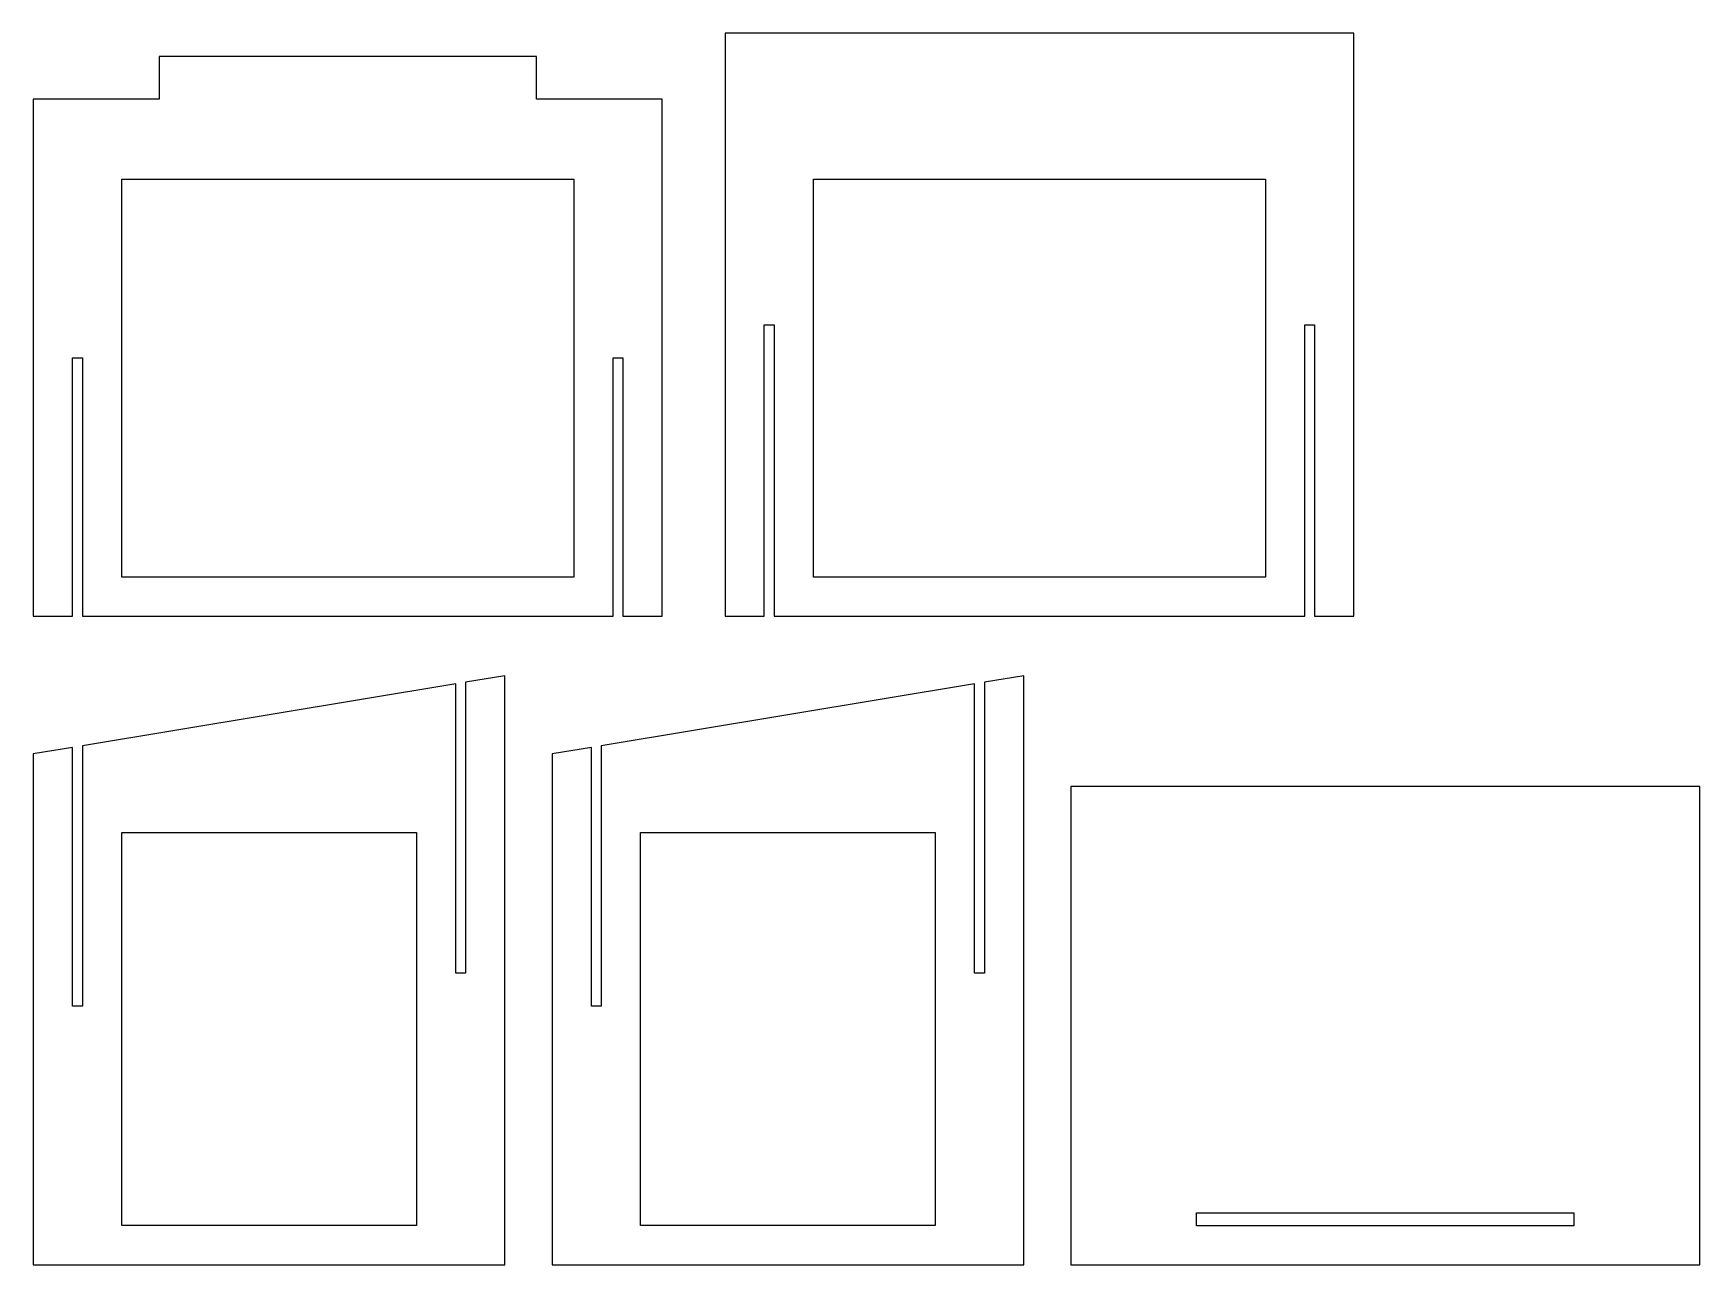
# Model space of a CAD drawing. Header units: metres. Extents: x 0 to 42.4, y 0 to 31.3.
import ezdxf

# ---------------------------------------------------------------- set-up
doc = ezdxf.new("R2010")
doc.units = ezdxf.units.M

msp = doc.modelspace()

# ---------------------------------------------------------------- linework, layer by layer
for p, q in [((33.6, 31.3367), (17.6, 31.3367)), ((17.6, 31.3367), (17.6, 16.5)), ((33.6, 16.5), (33.6, 31.3367)), ((12.8, 30.75), (3.2, 30.75)), ((3.2, 30.75), (3.2, 29.6633)), ((12.8, 29.6633), (12.8, 30.75)), ((3.2, 29.6633), (0, 29.6633)), ((0, 29.6633), (0, 16.5)), ((16, 29.6633), (12.8, 29.6633)), ((16, 16.5), (16, 29.6633)), ((2.25, 17.5), (2.25, 27.6256)), ((2.25, 27.6256), (13.75, 27.6256)), ((13.75, 27.6256), (13.75, 17.5)), ((19.85, 17.5), (19.85, 27.6256)), ((19.85, 27.6256), (31.35, 27.6256)), ((31.35, 27.6256), (31.35, 17.5)), ((18.6, 16.5), (18.6, 23.9184)), ((18.6, 23.9184), (18.85, 23.9184)), ((18.85, 23.9184), (18.85, 16.5)), ((32.35, 16.5), (32.35, 23.9184)), ((32.35, 23.9184), (32.6, 23.9184)), ((32.6, 23.9184), (32.6, 16.5)), ((1, 16.5), (1, 23.0816)), ((1, 23.0816), (1.25, 23.0816)), ((1.25, 23.0816), (1.25, 16.5)), ((14.75, 16.5), (14.75, 23.0816)), ((14.75, 23.0816), (15, 23.0816)), ((15, 23.0816), (15, 16.5)), ((13.75, 17.5), (2.25, 17.5)), ((31.35, 17.5), (19.85, 17.5)), ((0, 16.5), (1, 16.5)), ((1.25, 16.5), (14.75, 16.5)), ((15, 16.5), (16, 16.5)), ((17.6, 16.5), (18.6, 16.5)), ((18.85, 16.5), (32.35, 16.5)), ((32.6, 16.5), (33.6, 16.5)), ((12, 14.9858), (11, 14.8203)), ((12, 0), (12, 14.9858)), ((25.2, 14.9858), (24.2, 14.8203)), ((25.2, 0), (25.2, 14.9858)), ((10.75, 14.779), (1.25, 13.2069)), ((10.75, 7.41837), (10.75, 14.779)), ((11, 14.8203), (11, 7.41837)), ((23.95, 14.779), (14.45, 13.2069)), ((23.95, 7.41837), (23.95, 14.779)), ((24.2, 14.8203), (24.2, 7.41837)), ((1, 13.1655), (0, 13)), ((1, 6.58163), (1, 13.1655)), ((1.25, 13.2069), (1.25, 6.58163)), ((14.2, 13.1655), (13.2, 13)), ((14.2, 6.58163), (14.2, 13.1655)), ((14.45, 13.2069), (14.45, 6.58163)), ((0, 13), (0, 0)), ((13.2, 13), (13.2, 0)), ((42.4, 12.1655), (26.4, 12.1655)), ((26.4, 12.1655), (26.4, 0)), ((42.4, 0), (42.4, 12.1655)), ((2.25, 1), (2.25, 11)), ((2.25, 11), (9.75, 11)), ((9.75, 11), (9.75, 1)), ((15.45, 1), (15.45, 11)), ((15.45, 11), (22.95, 11)), ((22.95, 11), (22.95, 1)), ((11, 7.41837), (10.75, 7.41837)), ((24.2, 7.41837), (23.95, 7.41837)), ((1.25, 6.58163), (1, 6.58163)), ((14.45, 6.58163), (14.2, 6.58163)), ((29.6, 0.98639), (29.6, 1.31803)), ((29.6, 1.31803), (39.2, 1.31803)), ((39.2, 1.31803), (39.2, 0.98639)), ((9.75, 1), (2.25, 1)), ((22.95, 1), (15.45, 1)), ((39.2, 0.98639), (29.6, 0.98639)), ((0, 0), (12, 0)), ((13.2, 0), (25.2, 0)), ((26.4, 0), (42.4, 0))]:
    msp.add_line(p, q)

doc.saveas('drawing.dxf')
